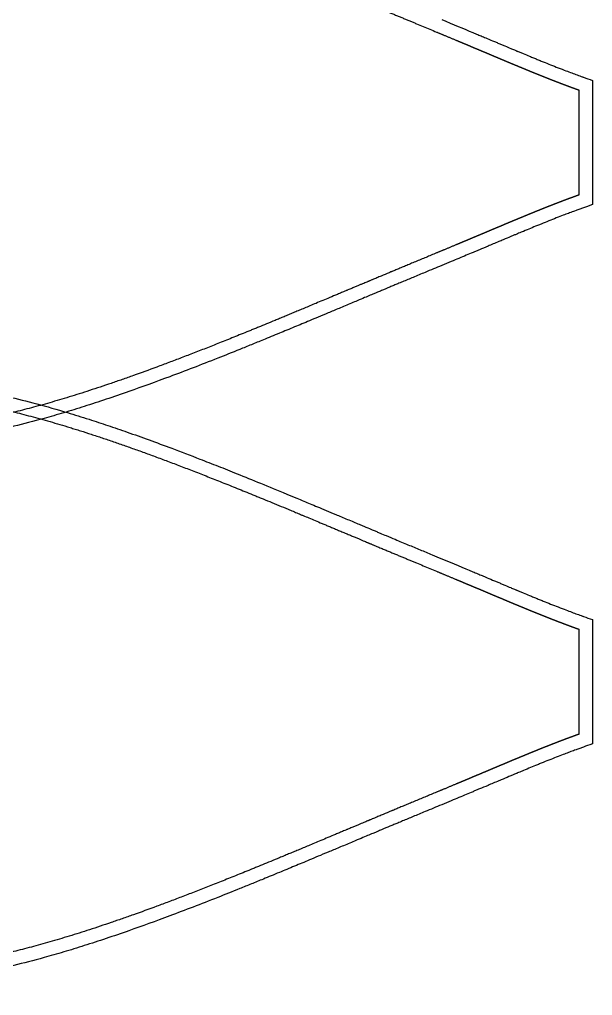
# Model space of a CAD drawing. Header units: inches. Extents: x -1514 to 1282, y -2074 to 286.
# Drawn here: x 366.6 to 430.1, y -515.7 to -407.7 of the extents above; entities that cross this region are included whole.
import ezdxf

# ---------------------------------------------------------------- set-up
doc = ezdxf.new("R2010")
doc.units = ezdxf.units.IN
doc.header["$LTSCALE"] = 0.1
doc.header["$MEASUREMENT"] = 0

msp = doc.modelspace()

# ---------------------------------------------------------------- linework, layer by layer
at = {"color": 2, "linetype": 'Continuous', "lineweight": 25}
for p, q in [((430.05717, -414.39208), (430.05717, -428.15589)), ((428.55717, -415.45876), (428.55717, -427.09191)), ((430.05717, -474.09063), (430.05717, -487.85445)), ((428.55717, -475.15731), (428.55717, -486.79046))]:
    msp.add_line(p, q, dxfattribs=at)
for points, degree, knots in [([(330.11156, -388.05795), (330.14541, -388.05749), (330.2134, -388.05656), (330.34691, -388.0548), (330.51083, -388.05274), (330.7023, -388.05048), (330.95065, -388.04777), (331.24882, -388.04492), (331.69436, -388.04159), (332.25119, -388.03893), (332.91765, -388.03814), (333.58257, -388.03974), (334.24569, -388.04376), (334.90709, -388.05017), (335.78663, -388.06193), (336.88173, -388.08263), (338.18881, -388.11708), (339.48923, -388.16114), (340.78159, -388.21475), (342.07117, -388.27817), (343.79611, -388.37631), (345.95899, -388.52423), (348.13577, -388.70614), (349.89176, -388.87247), (350.99388, -388.98497), (351.8801, -389.0803), (352.75897, -389.17795), (353.62633, -389.27904), (354.48444, -389.3838), (355.32469, -389.48972), (356.34171, -389.62435), (357.50576, -389.78896), (358.64123, -389.96064), (359.74543, -390.13898), (360.81908, -390.32406), (361.86168, -390.51576), (362.87424, -390.71426), (363.70764, -390.8881), (364.36695, -391.03203), (364.85632, -391.14208), (365.34791, -391.25583), (366.01006, -391.41321), (366.8488, -391.62035), (367.87232, -391.88541), (368.92048, -392.16911), (369.99285, -392.47137), (371.08938, -392.79218), (372.02358, -393.07509), (372.78236, -393.31052), (373.55442, -393.55374), (374.34616, -393.80858), (375.15724, -394.07495), (375.98234, -394.34937), (377.0285, -394.70377), (378.30581, -395.1467), (379.60691, -395.60795), (380.94384, -396.09182), (382.08599, -396.51326), (383.01608, -396.86117), (383.96265, -397.21833), (385.17636, -397.68195), (386.43081, -398.1685), (387.45871, -398.57148), (388.503, -398.98367), (389.5876, -399.41597), (390.71055, -399.86758), (391.57198, -400.21597), (392.30671, -400.51472), (392.90251, -400.75789), (393.51343, -401.00788), (394.30749, -401.33397), (395.30828, -401.74675), (396.1825, -402.10875), (396.90558, -402.40899), (397.36823, -402.60142), (397.74271, -402.75736), (398.12719, -402.91761), (398.6522, -403.13672), (399.34548, -403.42646), (399.97764, -403.69097), (400.51571, -403.91628), (400.93548, -404.09214), (401.37146, -404.27487), (401.74828, -404.43286), (402.05782, -404.56268), (402.2941, -404.66179), (402.53415, -404.7625), (402.77998, -404.86566), (403.02182, -404.96715), (403.32674, -405.0951), (403.68062, -405.24359), (404.05989, -405.40273), (404.39425, -405.54302), (404.68355, -405.66439), (404.92798, -405.76692), (405.09379, -405.83646), (405.20452, -405.8829), (405.27512, -405.91249), (405.33991, -405.93965), (405.42774, -405.97647), (405.536, -406.02184), (405.66481, -406.07581), (405.8346, -406.14695), (406.0434, -406.2344), (406.28838, -406.33697), (406.60762, -406.47057), (406.9928, -406.63167), (407.35935, -406.78483), (407.64174, -406.90274), (407.91578, -407.0171), (408.2541, -407.15821), (408.65417, -407.32496), (409.0481, -407.48904), (409.43595, -407.65046), (409.81772, -407.80924), (410.1933, -407.96531), (410.6865, -408.17013), (411.55199, -408.52969), (412.29296, -408.83764), (412.7871, -409.04307)], 3, [0.0000033524, 0.0000033524, 0.0000033524, 0.0000033524, 0.0009799112, 0.0019564701, 0.0039095878, 0.0058627056, 0.0078158233, 0.0117220588, 0.0156282943, 0.0234407652, 0.0312532362, 0.0390657071, 0.0468781781, 0.054690649, 0.06250312, 0.0781280619, 0.0937530038, 0.1093779457, 0.1250028876, 0.1406278295, 0.1562527714, 0.1875026552, 0.218752539, 0.2343774809, 0.2500024228, 0.2578148938, 0.2656273647, 0.2812523066, 0.2890647776, 0.2968772485, 0.3125021904, 0.3281271323, 0.3437520742, 0.3593770162, 0.3750019581, 0.3906269, 0.4062518419, 0.4218767838, 0.4296892547, 0.4375017257, 0.4453141966, 0.4531266676, 0.4687516095, 0.4843765514, 0.5000014933, 0.5156264352, 0.5312513771, 0.546876319, 0.55468879, 0.5625012609, 0.5781262028, 0.5859386738, 0.5937511447, 0.6093760866, 0.6250010285, 0.6406259704, 0.6562509123, 0.6718758542, 0.6796883252, 0.6875007961, 0.703125738, 0.7187506799, 0.7265631509, 0.7343756219, 0.7500005638, 0.7578130347, 0.7656255057, 0.7734379766, 0.7773442121, 0.7812504476, 0.7890629185, 0.7968753895, 0.8046878604, 0.8085940959, 0.8125003314, 0.8144534491, 0.8164065668, 0.8203128023, 0.8242190378, 0.8281252733, 0.830078391, 0.8320315088, 0.8339846265, 0.8359377442, 0.8369143031, 0.837890862, 0.8388674208, 0.8398439797, 0.8408205386, 0.8417970974, 0.8437502152, 0.8457033329, 0.8476564507, 0.8496095684, 0.8515626861, 0.8535158039, 0.8544923627, 0.8554689216, 0.8564454805, 0.8574220393, 0.8593751571, 0.8613282748, 0.8632813926, 0.867187628, 0.8710938635, 0.875000099, 0.8828125699, 0.8906250409, 0.8945312764, 0.8984375118, 0.9062499828, 0.9140624537, 0.9218749247, 0.9296873957, 0.9374998666, 0.9453123376, 0.9531248085, 0.9687497504, 0.9999996342, 0.9999996342, 0.9999996342, 0.9999996342]), ([(412.7871, -409.04307), (413.63309, -409.3948), (414.78182, -409.87355), (415.38659, -410.12594), (415.85258, -410.32061), (416.30074, -410.50804), (416.65033, -410.65442), (416.82069, -410.72581), (416.88553, -410.75299), (416.93787, -410.77493), (416.98541, -410.79487), (417.04698, -410.82069), (417.16002, -410.8681), (417.34402, -410.94533), (417.62213, -411.06212), (417.98339, -411.21394), (418.30736, -411.35019), (418.54483, -411.4501), (418.72017, -411.52389), (418.8456, -411.57669), (418.92748, -411.61115), (418.97343, -411.6305), (419.00989, -411.64585), (419.04981, -411.66265), (419.09858, -411.68319), (419.18574, -411.71987), (419.31847, -411.77573), (419.50285, -411.8533), (419.82053, -411.98689), (420.20625, -412.14892), (420.49618, -412.27055), (420.68445, -412.34944), (420.81107, -412.40246), (420.89604, -412.43801), (420.95477, -412.46257), (421.00071, -412.48177), (421.03998, -412.49818), (421.06481, -412.50855), (421.07708, -412.51368), (421.08394, -412.51654), (421.08909, -412.51869), (421.09817, -412.52248), (421.10867, -412.52687), (421.12781, -412.53486), (421.16589, -412.55075), (421.22493, -412.57538), (421.29199, -412.60335), (421.37535, -412.63809), (421.49103, -412.68627), (421.65436, -412.75422), (421.87899, -412.8475), (422.12955, -412.95129), (422.37396, -413.05228), (422.61221, -413.15047), (422.81532, -413.23393), (422.95751, -413.29223), (423.05571, -413.33243), (423.1182, -413.35798), (423.14925, -413.37067), (423.16654, -413.37774), (423.17994, -413.38321), (423.1969, -413.39014), (423.21733, -413.39848), (423.25429, -413.41356), (423.32792, -413.44358), (423.44188, -413.48999), (423.60356, -413.5557), (423.82753, -413.64644), (424.07988, -413.74827), (424.32863, -413.84821), (424.57377, -413.94626), (424.78511, -414.03041), (424.93439, -414.08963), (425.0529, -414.13654), (425.15584, -414.17718), (425.22157, -414.20308), (425.25814, -414.21748), (425.28659, -414.22867), (425.32049, -414.242), (425.36163, -414.25816), (425.43586, -414.28729), (425.55065, -414.33224), (425.68101, -414.38312), (425.84288, -414.44612), (426.06726, -414.53302), (426.32027, -414.63038), (426.56987, -414.72578), (426.81606, -414.81922), (427.0285, -414.89926), (427.17865, -414.95552), (427.28303, -414.99448), (427.34972, -415.0193), (427.38678, -415.03308), (427.41587, -415.04387), (427.44878, -415.05608), (427.48904, -415.07099), (427.56158, -415.09782), (427.67377, -415.13918), (427.83304, -415.19763), (428.0223, -415.26661), (428.1784, -415.32309), (428.27941, -415.35947), (428.33314, -415.37876), (428.37324, -415.39314), (428.47722, -415.43035), (428.55717, -415.45876)], 2, [0.0000009047, 0.0000009047, 0.0000009047, 0.0882429712, 0.1323640045, 0.1617780267, 0.1911920488, 0.220606071, 0.2389898348, 0.244504964, 0.2481817168, 0.2518584695, 0.2555352223, 0.2610503515, 0.2720806098, 0.2867876209, 0.3088481375, 0.3309086541, 0.3456156652, 0.3566459235, 0.363999429, 0.3695145582, 0.3722721228, 0.3741104992, 0.3759488755, 0.3777872519, 0.3805448165, 0.3860599457, 0.3934134512, 0.4044437095, 0.4265042261, 0.4485647428, 0.4632717538, 0.4743020122, 0.4816555177, 0.4871706468, 0.4908473996, 0.4945241524, 0.497281717, 0.4986604993, 0.4993498904, 0.4998094845, 0.5002690786, 0.5007286727, 0.5014180638, 0.5027968461, 0.5055544107, 0.5092311635, 0.5129079162, 0.5184230454, 0.5257765509, 0.5368068093, 0.5515138203, 0.5662208314, 0.5809278425, 0.5956348536, 0.6066651119, 0.6140186174, 0.6195337466, 0.6222913112, 0.6236700935, 0.6245892817, 0.6255084698, 0.626427658, 0.6278064403, 0.6305640049, 0.6360791341, 0.6434326396, 0.6544628979, 0.669169909, 0.6838769201, 0.6985839312, 0.7132909422, 0.7243212006, 0.7316747061, 0.7390282116, 0.7445433408, 0.7473009054, 0.7491392818, 0.7509776581, 0.7528160345, 0.7555735991, 0.7610887283, 0.7684422338, 0.7757957393, 0.7868259977, 0.8015330087, 0.8162400198, 0.8309470309, 0.845654042, 0.8566843003, 0.8640378058, 0.869552935, 0.8723104996, 0.874148876, 0.8759872523, 0.8778256287, 0.8805831933, 0.8860983225, 0.893451828, 0.9044820863, 0.9155123446, 0.9228658502, 0.9274617911, 0.9293001675, 0.9320577321, 0.941249614, 0.941249614, 0.941249614]), ([(428.55717, -427.09191), (428.50885, -427.10909), (428.41733, -427.14175), (428.27856, -427.19147), (428.06028, -427.27027), (427.83841, -427.35113), (427.67803, -427.40998), (427.5649, -427.45168), (427.49168, -427.47876), (427.45104, -427.49382), (427.41777, -427.50616), (427.38847, -427.51703), (427.35144, -427.53079), (427.28471, -427.55563), (427.18033, -427.59459), (427.03016, -427.65085), (426.81769, -427.73091), (426.57148, -427.82435), (426.32187, -427.91974), (426.06887, -428.0171), (425.8445, -428.10399), (425.68264, -428.16698), (425.5523, -428.21785), (425.43753, -428.26279), (425.36331, -428.29192), (425.32216, -428.30808), (425.28832, -428.32139), (425.25958, -428.33269), (425.22306, -428.34707), (425.1573, -428.37298), (425.05436, -428.41362), (424.93583, -428.46053), (424.78654, -428.51976), (424.57518, -428.60391), (424.33003, -428.70197), (424.08128, -428.8019), (423.82893, -428.90373), (423.60497, -428.99447), (423.44329, -429.06017), (423.32937, -429.10656), (423.25565, -429.13662), (423.21484, -429.15328), (423.18095, -429.16712), (423.154, -429.17812), (423.11935, -429.19228), (423.05691, -429.21781), (422.95868, -429.25802), (422.81648, -429.31633), (422.61336, -429.3998), (422.37509, -429.49798), (422.13069, -429.59897), (421.88014, -429.70276), (421.65553, -429.79604), (421.49221, -429.86397), (421.37654, -429.91215), (421.29319, -429.94688), (421.22613, -429.97485), (421.16711, -429.99947), (421.12903, -430.01537), (421.10991, -430.02335), (421.09936, -430.02776), (421.08828, -430.03238), (421.07933, -430.03612), (421.0655, -430.0419), (421.04068, -430.05226), (421.00129, -430.06872), (420.95527, -430.08796), (420.89643, -430.11256), (420.81134, -430.14817), (420.68457, -430.20124), (420.49617, -430.28019), (420.20618, -430.40184), (419.82063, -430.5638), (419.50328, -430.69725), (419.31913, -430.77472), (419.18659, -430.8305), (419.09956, -430.86713), (419.05086, -430.88764), (419.01101, -430.90441), (418.97456, -430.91976), (418.92874, -430.93905), (418.84704, -430.97344), (418.72189, -431.02612), (418.54686, -431.09978), (418.30972, -431.19955), (417.98597, -431.3357), (417.62455, -431.4876), (417.34594, -431.6046), (417.16142, -431.68203), (417.04797, -431.72963), (416.98616, -431.75555), (416.93837, -431.77559), (416.886, -431.79754), (416.82102, -431.82477), (416.65037, -431.89629), (416.30027, -432.04288), (415.85166, -432.2305), (415.38541, -432.42528), (414.78053, -432.67771), (413.63222, -433.15628), (412.78732, -433.50756)], 2, [0.0586359514, 0.0586359514, 0.0586359514, 0.0641517015, 0.0696674515, 0.0806989516, 0.0954076185, 0.1064391186, 0.113793452, 0.119309202, 0.1220670771, 0.1239056604, 0.1257442438, 0.1275828271, 0.1303407021, 0.1358564522, 0.1432107856, 0.1542422857, 0.1689509526, 0.1836596194, 0.1983682862, 0.213076953, 0.2241084531, 0.2314627865, 0.2388171199, 0.24433287, 0.247090745, 0.2489293284, 0.2507679117, 0.2526064951, 0.2553643701, 0.2608801202, 0.2682344536, 0.275588787, 0.2866202871, 0.3013289539, 0.3160376208, 0.3307462876, 0.3454549544, 0.3564864545, 0.3638407879, 0.369356538, 0.372114413, 0.3739529964, 0.3757915797, 0.3776301631, 0.3803880381, 0.3859037881, 0.3932581216, 0.4042896217, 0.4189982885, 0.4337069553, 0.4484156221, 0.463124289, 0.4741557891, 0.4815101225, 0.4870258725, 0.4907030392, 0.4943802059, 0.497138081, 0.4985170185, 0.4992064872, 0.4996661331, 0.5003556018, 0.5012748935, 0.502653831, 0.5054117061, 0.5090888728, 0.5127660395, 0.5182817895, 0.5256361229, 0.5366676231, 0.5513762899, 0.5734392901, 0.5955022903, 0.6065337905, 0.6138881239, 0.6194038739, 0.6221617489, 0.6240003323, 0.6258389157, 0.627677499, 0.630435374, 0.6359511241, 0.6433054575, 0.6543369576, 0.6690456244, 0.6911086247, 0.7131716249, 0.7278802917, 0.7389117918, 0.7444275419, 0.7481047086, 0.7517818753, 0.755459042, 0.7609747921, 0.7793606256, 0.8087779592, 0.8381952929, 0.8676126265, 0.911738627, 0.9999906279, 0.9999906279, 0.9999906279]), ([(412.78732, -433.50756), (412.40074, -433.66816), (411.82099, -433.90905), (411.0476, -434.23044), (410.56506, -434.43099), (410.17718, -434.59221), (409.80024, -434.74892), (409.35067, -434.93591), (408.84542, -435.1462), (408.3744, -435.34239), (408.04702, -435.47888), (407.83918, -435.56557), (407.70414, -435.62192), (407.32514, -435.78013), (406.88408, -435.96448), (406.41537, -436.16059), (406.17549, -436.261), (405.93008, -436.36377), (405.72097, -436.45137), (405.55089, -436.52263), (405.44349, -436.56764), (405.35678, -436.60399), (405.29167, -436.63128), (405.22516, -436.65916), (405.12052, -436.70304), (404.96486, -436.76832), (404.73666, -436.86404), (404.46747, -436.97697), (404.15717, -437.10716), (403.80577, -437.2546), (403.41335, -437.41927), (403.08798, -437.5558), (402.85858, -437.65207), (402.70138, -437.71804), (402.42864, -437.83248), (402.04875, -437.99184), (401.46046, -438.23855), (400.76231, -438.53116), (399.98392, -438.85713), (399.26485, -439.15796), (398.60563, -439.43343), (398.10456, -439.64253), (397.73634, -439.796), (397.37664, -439.94579), (396.93227, -440.13062), (396.41079, -440.34717), (395.90019, -440.55885), (395.4007, -440.76554), (394.74942, -441.03454), (393.96319, -441.35831), (393.21317, -441.66583), (392.63685, -441.90129), (392.0672, -442.13346), (391.36601, -442.41818), (390.26794, -442.86174), (389.20556, -443.28736), (388.17852, -443.69516), (387.17633, -444.09058), (385.95102, -444.56926), (384.52558, -445.11833), (383.14508, -445.64206), (381.3632, -446.307), (379.63806, -446.93348), (377.97763, -447.51866), (376.75272, -447.94112), (375.54514, -448.34821), (374.36355, -448.73709), (373.22091, -449.10351), (372.11653, -449.44779), (371.03495, -449.77462), (369.97586, -450.08411), (368.93944, -450.37624), (367.92554, -450.65107), (366.93491, -450.90841), (365.96066, -451.15022), (365.16268, -451.33873), (364.53336, -451.48159), (363.89857, -451.62164), (363.09655, -451.79105), (362.12318, -451.98476), (361.12685, -452.17121), (360.10043, -452.35174), (359.04593, -452.52594), (358.14326, -452.66592), (357.40717, -452.77471), (356.84832, -452.85469), (356.2786, -452.93362), (355.50107, -453.03797), (354.698, -453.14079), (353.86913, -453.2421), (353.03291, -453.34127), (352.184, -453.43742), (351.32108, -453.53071), (350.46055, -453.62068), (349.38844, -453.72703), (347.68077, -453.88411), (345.56238, -454.05585), (343.45605, -454.1954), (341.77662, -454.28785), (340.52192, -454.34746), (339.26192, -454.39792), (337.99551, -454.4393), (336.72295, -454.47157), (335.65736, -454.49087), (334.80168, -454.50176), (334.15817, -454.50766), (333.51299, -454.51128), (332.97383, -454.5124), (332.54183, -454.51216), (332.21779, -454.51141), (331.89364, -454.5101), (331.62352, -454.50854), (331.40733, -454.507), (331.24598, -454.50572), (331.08602, -454.50432), (330.95401, -454.50305), (330.84838, -454.50197), (330.77129, -454.50115), (330.68708, -454.50019), (330.59206, -454.49906), (330.48727, -454.49776), (330.37255, -454.49628), (330.26851, -454.49491), (330.18075, -454.49373), (330.13447, -454.4931), (330.11163, -454.49279)], 3, [0.0000024189, 0.0000024189, 0.0000024189, 0.0000024189, 0.0156273187, 0.0234397686, 0.0312522185, 0.0351584434, 0.0390646684, 0.0468771183, 0.0546895682, 0.0625020181, 0.070314468, 0.0722675804, 0.0742206929, 0.0781269179, 0.0937518177, 0.0976580426, 0.1015642676, 0.1054704925, 0.1093767175, 0.1113298299, 0.1132829424, 0.1142594986, 0.1152360549, 0.1162126111, 0.1171891673, 0.1191422798, 0.1210953923, 0.1230485048, 0.1250016172, 0.1269547297, 0.1289078422, 0.1308609547, 0.1313492328, 0.1318375109, 0.1328140671, 0.1347671796, 0.1367202921, 0.140626517, 0.144532742, 0.1484389669, 0.1523451919, 0.1562514168, 0.1582045293, 0.1601576418, 0.1640638667, 0.1679700917, 0.1718763166, 0.1757825416, 0.1796887665, 0.1875012164, 0.1953136663, 0.1992198913, 0.2031261162, 0.2109385661, 0.218751016, 0.2343759158, 0.2421883657, 0.2500008156, 0.2656257154, 0.2812506152, 0.296875515, 0.3125004148, 0.3437502144, 0.3593751142, 0.375000014, 0.3906249138, 0.4062498136, 0.4218747134, 0.4374996132, 0.4531245129, 0.4687494127, 0.4843743125, 0.4999992123, 0.5156241121, 0.5312490119, 0.5468739117, 0.5546863616, 0.5624988115, 0.5781237113, 0.5937486111, 0.6093735109, 0.6249984107, 0.6406233105, 0.6562482103, 0.6640606602, 0.6718731101, 0.67968556, 0.6874980099, 0.7031229097, 0.7109353596, 0.7187478095, 0.7343727093, 0.7421851592, 0.7499976091, 0.7656225089, 0.7812474086, 0.8124972082, 0.8437470078, 0.8593719076, 0.8749968074, 0.8906217072, 0.906246607, 0.9218715068, 0.9374964066, 0.9453088565, 0.9531213064, 0.9609337563, 0.9687462062, 0.9726524311, 0.9765586561, 0.980464881, 0.984371106, 0.9863242185, 0.9882773309, 0.9902304434, 0.9921835559, 0.9931601121, 0.9941366684, 0.9951132246, 0.9960897808, 0.9970663371, 0.9980428933, 0.9990194495, 0.9995077277, 0.9999960058, 0.9999960058, 0.9999960058, 0.9999960058]), ([(330.11156, -447.7565), (330.14541, -447.75604), (330.2134, -447.75512), (330.34691, -447.75336), (330.51083, -447.75129), (330.7023, -447.74904), (330.95065, -447.74632), (331.24882, -447.74347), (331.69436, -447.74015), (332.25119, -447.73748), (332.91765, -447.73669), (333.58257, -447.7383), (334.24569, -447.74231), (334.90709, -447.74873), (335.78663, -447.76048), (336.88173, -447.78119), (338.18881, -447.81563), (339.48923, -447.8597), (340.78159, -447.9133), (342.07117, -447.97673), (343.79611, -448.07486), (345.95899, -448.22279), (348.13577, -448.40469), (349.89176, -448.57102), (350.99388, -448.68352), (351.8801, -448.77885), (352.75897, -448.8765), (353.62633, -448.97759), (354.48444, -449.08235), (355.32469, -449.18828), (356.34171, -449.3229), (357.50576, -449.48751), (358.64123, -449.65919), (359.74543, -449.83753), (360.81908, -450.02261), (361.86168, -450.21432), (362.87424, -450.41281), (363.70764, -450.58666), (364.36695, -450.73058), (364.85632, -450.84064), (365.34791, -450.95438), (366.01006, -451.11176), (366.8488, -451.3189), (367.87232, -451.58396), (368.92048, -451.86767), (369.99285, -452.16992), (371.08938, -452.49073), (372.02358, -452.77364), (372.78236, -453.00907), (373.55442, -453.25229), (374.34616, -453.50714), (375.15724, -453.7735), (375.98234, -454.04792), (377.0285, -454.40232), (378.30581, -454.84526), (379.60691, -455.3065), (380.94384, -455.79037), (382.08599, -456.21181), (383.01608, -456.55973), (383.96265, -456.91688), (385.17636, -457.3805), (386.43081, -457.86706), (387.45871, -458.27003), (388.503, -458.68223), (389.5876, -459.11452), (390.71055, -459.56614), (391.57198, -459.91452), (392.30671, -460.21327), (392.90251, -460.45644), (393.51343, -460.70643), (394.30749, -461.03252), (395.30828, -461.4453), (396.1825, -461.80731), (396.90558, -462.10754), (397.36823, -462.29997), (397.74271, -462.45591), (398.12719, -462.61617), (398.6522, -462.83527), (399.34548, -463.12501), (399.97764, -463.38952), (400.51571, -463.61484), (400.93548, -463.79069), (401.37146, -463.97342), (401.74828, -464.13141), (402.05782, -464.26123), (402.2941, -464.36034), (402.53415, -464.46106), (402.77998, -464.56421), (403.02182, -464.6657), (403.32674, -464.79365), (403.68062, -464.94214), (404.05989, -465.10128), (404.39425, -465.24157), (404.68355, -465.36294), (404.92798, -465.46547), (405.09379, -465.53501), (405.20452, -465.58145), (405.27512, -465.61105), (405.33991, -465.6382), (405.42774, -465.67502), (405.536, -465.72039), (405.66481, -465.77436), (405.8346, -465.8455), (406.0434, -465.93295), (406.28838, -466.03552), (406.60762, -466.16912), (406.9928, -466.33022), (407.35935, -466.48339), (407.64174, -466.6013), (407.91578, -466.71566), (408.2541, -466.85676), (408.65417, -467.02352), (409.0481, -467.18759), (409.43595, -467.34901), (409.81772, -467.50779), (410.1933, -467.66387), (410.6865, -467.86868), (411.55199, -468.22824), (412.29296, -468.53619), (412.7871, -468.74162)], 3, [0.0000033524, 0.0000033524, 0.0000033524, 0.0000033524, 0.0009799112, 0.0019564701, 0.0039095878, 0.0058627056, 0.0078158233, 0.0117220588, 0.0156282943, 0.0234407652, 0.0312532362, 0.0390657071, 0.0468781781, 0.054690649, 0.06250312, 0.0781280619, 0.0937530038, 0.1093779457, 0.1250028876, 0.1406278295, 0.1562527714, 0.1875026552, 0.218752539, 0.2343774809, 0.2500024228, 0.2578148938, 0.2656273647, 0.2812523066, 0.2890647776, 0.2968772485, 0.3125021904, 0.3281271323, 0.3437520742, 0.3593770162, 0.3750019581, 0.3906269, 0.4062518419, 0.4218767838, 0.4296892547, 0.4375017257, 0.4453141966, 0.4531266676, 0.4687516095, 0.4843765514, 0.5000014933, 0.5156264352, 0.5312513771, 0.546876319, 0.55468879, 0.5625012609, 0.5781262028, 0.5859386738, 0.5937511447, 0.6093760866, 0.6250010285, 0.6406259704, 0.6562509123, 0.6718758542, 0.6796883252, 0.6875007961, 0.703125738, 0.7187506799, 0.7265631509, 0.7343756219, 0.7500005638, 0.7578130347, 0.7656255057, 0.7734379766, 0.7773442121, 0.7812504476, 0.7890629185, 0.7968753895, 0.8046878604, 0.8085940959, 0.8125003314, 0.8144534491, 0.8164065668, 0.8203128023, 0.8242190378, 0.8281252733, 0.830078391, 0.8320315088, 0.8339846265, 0.8359377442, 0.8369143031, 0.837890862, 0.8388674208, 0.8398439797, 0.8408205386, 0.8417970974, 0.8437502152, 0.8457033329, 0.8476564507, 0.8496095684, 0.8515626861, 0.8535158039, 0.8544923627, 0.8554689216, 0.8564454805, 0.8574220393, 0.8593751571, 0.8613282748, 0.8632813926, 0.867187628, 0.8710938635, 0.875000099, 0.8828125699, 0.8906250409, 0.8945312764, 0.8984375118, 0.9062499828, 0.9140624537, 0.9218749247, 0.9296873957, 0.9374998666, 0.9453123376, 0.9531248085, 0.9687497504, 0.9999996342, 0.9999996342, 0.9999996342, 0.9999996342]), ([(412.7871, -468.74162), (413.63309, -469.09335), (414.78182, -469.5721), (415.38659, -469.82449), (415.85258, -470.01916), (416.30074, -470.2066), (416.65033, -470.35298), (416.82069, -470.42437), (416.88553, -470.45154), (416.93787, -470.47348), (416.98541, -470.49342), (417.04698, -470.51924), (417.16002, -470.56666), (417.34402, -470.64388), (417.62213, -470.76067), (417.98339, -470.9125), (418.30736, -471.04874), (418.54483, -471.14865), (418.72017, -471.22244), (418.8456, -471.27524), (418.92748, -471.30971), (418.97343, -471.32905), (419.00989, -471.3444), (419.04981, -471.3612), (419.09858, -471.38174), (419.18574, -471.41843), (419.31847, -471.47428), (419.50285, -471.55186), (419.82053, -471.68544), (420.20625, -471.84747), (420.49618, -471.9691), (420.68445, -472.048), (420.81107, -472.10101), (420.89604, -472.13656), (420.95477, -472.16112), (421.00071, -472.18032), (421.03998, -472.19673), (421.06481, -472.2071), (421.07708, -472.21223), (421.08394, -472.21509), (421.08909, -472.21724), (421.09817, -472.22103), (421.10867, -472.22542), (421.12781, -472.23341), (421.16589, -472.24931), (421.22493, -472.27394), (421.29199, -472.3019), (421.37535, -472.33665), (421.49103, -472.38482), (421.65436, -472.45277), (421.87899, -472.54605), (422.12955, -472.64985), (422.37396, -472.75084), (422.61221, -472.84902), (422.81532, -472.93248), (422.95751, -472.99079), (423.05571, -473.03098), (423.1182, -473.05654), (423.14925, -473.06922), (423.16654, -473.07629), (423.17994, -473.08176), (423.1969, -473.08869), (423.21733, -473.09703), (423.25429, -473.11211), (423.32792, -473.14214), (423.44188, -473.18854), (423.60356, -473.25425), (423.82753, -473.345), (424.07988, -473.44682), (424.32863, -473.54676), (424.57377, -473.64481), (424.78511, -473.72896), (424.93439, -473.78818), (425.0529, -473.83509), (425.15584, -473.87573), (425.22157, -473.90163), (425.25814, -473.91603), (425.28659, -473.92722), (425.32049, -473.94055), (425.36163, -473.95671), (425.43586, -473.98585), (425.55065, -474.03079), (425.68101, -474.08168), (425.84288, -474.14467), (426.06726, -474.23157), (426.32027, -474.32893), (426.56987, -474.42433), (426.81606, -474.51777), (427.0285, -474.59782), (427.17865, -474.65407), (427.28303, -474.69303), (427.34972, -474.71786), (427.38678, -474.73163), (427.41587, -474.74243), (427.44878, -474.75463), (427.48904, -474.76955), (427.56158, -474.79638), (427.67377, -474.83773), (427.83304, -474.89618), (428.0223, -474.96516), (428.1784, -475.02165), (428.27941, -475.05802), (428.33314, -475.07731), (428.37324, -475.09169), (428.47722, -475.1289), (428.55717, -475.15731)], 2, [0.0000009047, 0.0000009047, 0.0000009047, 0.0882429712, 0.1323640045, 0.1617780267, 0.1911920488, 0.220606071, 0.2389898348, 0.244504964, 0.2481817168, 0.2518584695, 0.2555352223, 0.2610503515, 0.2720806098, 0.2867876209, 0.3088481375, 0.3309086541, 0.3456156652, 0.3566459235, 0.363999429, 0.3695145582, 0.3722721228, 0.3741104992, 0.3759488755, 0.3777872519, 0.3805448165, 0.3860599457, 0.3934134512, 0.4044437095, 0.4265042261, 0.4485647428, 0.4632717538, 0.4743020122, 0.4816555177, 0.4871706468, 0.4908473996, 0.4945241524, 0.497281717, 0.4986604993, 0.4993498904, 0.4998094845, 0.5002690786, 0.5007286727, 0.5014180638, 0.5027968461, 0.5055544107, 0.5092311635, 0.5129079162, 0.5184230454, 0.5257765509, 0.5368068093, 0.5515138203, 0.5662208314, 0.5809278425, 0.5956348536, 0.6066651119, 0.6140186174, 0.6195337466, 0.6222913112, 0.6236700935, 0.6245892817, 0.6255084698, 0.626427658, 0.6278064403, 0.6305640049, 0.6360791341, 0.6434326396, 0.6544628979, 0.669169909, 0.6838769201, 0.6985839312, 0.7132909422, 0.7243212006, 0.7316747061, 0.7390282116, 0.7445433408, 0.7473009054, 0.7491392818, 0.7509776581, 0.7528160345, 0.7555735991, 0.7610887283, 0.7684422338, 0.7757957393, 0.7868259977, 0.8015330087, 0.8162400198, 0.8309470309, 0.845654042, 0.8566843003, 0.8640378058, 0.869552935, 0.8723104996, 0.874148876, 0.8759872523, 0.8778256287, 0.8805831933, 0.8860983225, 0.893451828, 0.9044820863, 0.9155123446, 0.9228658502, 0.9274617911, 0.9293001675, 0.9320577321, 0.941249614, 0.941249614, 0.941249614]), ([(428.55717, -486.79046), (428.50885, -486.80764), (428.41733, -486.84031), (428.27856, -486.89003), (428.06028, -486.96882), (427.83841, -487.04968), (427.67803, -487.10853), (427.5649, -487.15024), (427.49168, -487.17731), (427.45104, -487.19237), (427.41777, -487.20471), (427.38847, -487.21559), (427.35144, -487.22935), (427.28471, -487.25418), (427.18033, -487.29314), (427.03016, -487.3494), (426.81769, -487.42946), (426.57148, -487.5229), (426.32187, -487.6183), (426.06887, -487.71565), (425.8445, -487.80254), (425.68264, -487.86553), (425.5523, -487.91641), (425.43753, -487.96134), (425.36331, -487.99047), (425.32216, -488.00663), (425.28832, -488.01994), (425.25958, -488.03125), (425.22306, -488.04562), (425.1573, -488.07154), (425.05436, -488.11218), (424.93583, -488.15909), (424.78654, -488.21831), (424.57518, -488.30246), (424.33003, -488.40052), (424.08128, -488.50046), (423.82893, -488.60228), (423.60497, -488.69302), (423.44329, -488.75872), (423.32937, -488.80511), (423.25565, -488.83518), (423.21484, -488.85183), (423.18095, -488.86567), (423.154, -488.87667), (423.11935, -488.89084), (423.05691, -488.91637), (422.95868, -488.95658), (422.81648, -489.01488), (422.61336, -489.09835), (422.37509, -489.19654), (422.13069, -489.29752), (421.88014, -489.40132), (421.65553, -489.49459), (421.49221, -489.56253), (421.37654, -489.6107), (421.29319, -489.64544), (421.22613, -489.6734), (421.16711, -489.69803), (421.12903, -489.71392), (421.10991, -489.72191), (421.09936, -489.72631), (421.08828, -489.73094), (421.07933, -489.73467), (421.0655, -489.74045), (421.04068, -489.75082), (421.00129, -489.76727), (420.95527, -489.78651), (420.89643, -489.81112), (420.81134, -489.84672), (420.68457, -489.89979), (420.49617, -489.97874), (420.20618, -490.1004), (419.82063, -490.26235), (419.50328, -490.3958), (419.31913, -490.47328), (419.18659, -490.52906), (419.09956, -490.56569), (419.05086, -490.58619), (419.01101, -490.60297), (418.97456, -490.61831), (418.92874, -490.6376), (418.84704, -490.67199), (418.72189, -490.72467), (418.54686, -490.79833), (418.30972, -490.8981), (417.98597, -491.03425), (417.62455, -491.18615), (417.34594, -491.30315), (417.16142, -491.38059), (417.04797, -491.42818), (416.98616, -491.4541), (416.93837, -491.47414), (416.886, -491.49609), (416.82102, -491.52333), (416.65037, -491.59484), (416.30027, -491.74143), (415.85166, -491.92905), (415.38541, -492.12383), (414.78053, -492.37627), (413.63222, -492.85483), (412.78732, -493.20611)], 2, [0.0586359514, 0.0586359514, 0.0586359514, 0.0641517015, 0.0696674515, 0.0806989516, 0.0954076185, 0.1064391186, 0.113793452, 0.119309202, 0.1220670771, 0.1239056604, 0.1257442438, 0.1275828271, 0.1303407021, 0.1358564522, 0.1432107856, 0.1542422857, 0.1689509526, 0.1836596194, 0.1983682862, 0.213076953, 0.2241084531, 0.2314627865, 0.2388171199, 0.24433287, 0.247090745, 0.2489293284, 0.2507679117, 0.2526064951, 0.2553643701, 0.2608801202, 0.2682344536, 0.275588787, 0.2866202871, 0.3013289539, 0.3160376208, 0.3307462876, 0.3454549544, 0.3564864545, 0.3638407879, 0.369356538, 0.372114413, 0.3739529964, 0.3757915797, 0.3776301631, 0.3803880381, 0.3859037881, 0.3932581216, 0.4042896217, 0.4189982885, 0.4337069553, 0.4484156221, 0.463124289, 0.4741557891, 0.4815101225, 0.4870258725, 0.4907030392, 0.4943802059, 0.497138081, 0.4985170185, 0.4992064872, 0.4996661331, 0.5003556018, 0.5012748935, 0.502653831, 0.5054117061, 0.5090888728, 0.5127660395, 0.5182817895, 0.5256361229, 0.5366676231, 0.5513762899, 0.5734392901, 0.5955022903, 0.6065337905, 0.6138881239, 0.6194038739, 0.6221617489, 0.6240003323, 0.6258389157, 0.627677499, 0.630435374, 0.6359511241, 0.6433054575, 0.6543369576, 0.6690456244, 0.6911086247, 0.7131716249, 0.7278802917, 0.7389117918, 0.7444275419, 0.7481047086, 0.7517818753, 0.755459042, 0.7609747921, 0.7793606256, 0.8087779592, 0.8381952929, 0.8676126265, 0.911738627, 0.9999906279, 0.9999906279, 0.9999906279]), ([(412.78732, -493.20611), (412.40074, -493.36671), (411.82099, -493.6076), (411.0476, -493.92899), (410.56506, -494.12954), (410.17718, -494.29076), (409.80024, -494.44747), (409.35067, -494.63446), (408.84542, -494.84475), (408.3744, -495.04094), (408.04702, -495.17743), (407.83918, -495.26413), (407.70414, -495.32047), (407.32514, -495.47869), (406.88408, -495.66303), (406.41537, -495.85915), (406.17549, -495.95956), (405.93008, -496.06232), (405.72097, -496.14992), (405.55089, -496.22119), (405.44349, -496.2662), (405.35678, -496.30254), (405.29167, -496.32983), (405.22516, -496.35771), (405.12052, -496.40159), (404.96486, -496.46687), (404.73666, -496.56259), (404.46747, -496.67552), (404.15717, -496.80571), (403.80577, -496.95316), (403.41335, -497.11782), (403.08798, -497.25435), (402.85858, -497.35062), (402.70138, -497.41659), (402.42864, -497.53103), (402.04875, -497.6904), (401.46046, -497.9371), (400.76231, -498.22971), (399.98392, -498.55568), (399.26485, -498.85651), (398.60563, -499.13199), (398.10456, -499.34108), (397.73634, -499.49455), (397.37664, -499.64434), (396.93227, -499.82918), (396.41079, -500.04573), (395.90019, -500.2574), (395.4007, -500.46409), (394.74942, -500.73309), (393.96319, -501.05686), (393.21317, -501.36439), (392.63685, -501.59985), (392.0672, -501.83202), (391.36601, -502.11674), (390.26794, -502.5603), (389.20556, -502.98591), (388.17852, -503.39371), (387.17633, -503.78913), (385.95102, -504.26781), (384.52558, -504.81688), (383.14508, -505.34061), (381.3632, -506.00555), (379.63806, -506.63203), (377.97763, -507.21721), (376.75272, -507.63967), (375.54514, -508.04676), (374.36355, -508.43564), (373.22091, -508.80206), (372.11653, -509.14634), (371.03495, -509.47317), (369.97586, -509.78267), (368.93944, -510.07479), (367.92554, -510.34962), (366.93491, -510.60696), (365.96066, -510.84877), (365.16268, -511.03728), (364.53336, -511.18014), (363.89857, -511.32019), (363.09655, -511.4896), (362.12318, -511.68331), (361.12685, -511.86976), (360.10043, -512.05029), (359.04593, -512.2245), (358.14326, -512.36447), (357.40717, -512.47327), (356.84832, -512.55324), (356.2786, -512.63217), (355.50107, -512.73653), (354.698, -512.83934), (353.86913, -512.94065), (353.03291, -513.03982), (352.184, -513.13597), (351.32108, -513.22926), (350.46055, -513.31924), (349.38844, -513.42558), (347.68077, -513.58267), (345.56238, -513.7544), (343.45605, -513.89396), (341.77662, -513.9864), (340.52192, -514.04601), (339.26192, -514.09648), (337.99551, -514.13785), (336.72295, -514.17012), (335.65736, -514.18942), (334.80168, -514.20031), (334.15817, -514.20621), (333.51299, -514.20983), (332.97383, -514.21095), (332.54183, -514.21071), (332.21779, -514.20997), (331.89364, -514.20865), (331.62352, -514.20709), (331.40733, -514.20555), (331.24598, -514.20427), (331.08602, -514.20287), (330.95401, -514.2016), (330.84838, -514.20052), (330.77129, -514.1997), (330.68708, -514.19875), (330.59206, -514.19761), (330.48727, -514.19631), (330.37255, -514.19483), (330.26851, -514.19346), (330.18075, -514.19228), (330.13447, -514.19165), (330.11163, -514.19134)], 3, [0.0000024189, 0.0000024189, 0.0000024189, 0.0000024189, 0.0156273187, 0.0234397686, 0.0312522185, 0.0351584434, 0.0390646684, 0.0468771183, 0.0546895682, 0.0625020181, 0.070314468, 0.0722675804, 0.0742206929, 0.0781269179, 0.0937518177, 0.0976580426, 0.1015642676, 0.1054704925, 0.1093767175, 0.1113298299, 0.1132829424, 0.1142594986, 0.1152360549, 0.1162126111, 0.1171891673, 0.1191422798, 0.1210953923, 0.1230485048, 0.1250016172, 0.1269547297, 0.1289078422, 0.1308609547, 0.1313492328, 0.1318375109, 0.1328140671, 0.1347671796, 0.1367202921, 0.140626517, 0.144532742, 0.1484389669, 0.1523451919, 0.1562514168, 0.1582045293, 0.1601576418, 0.1640638667, 0.1679700917, 0.1718763166, 0.1757825416, 0.1796887665, 0.1875012164, 0.1953136663, 0.1992198913, 0.2031261162, 0.2109385661, 0.218751016, 0.2343759158, 0.2421883657, 0.2500008156, 0.2656257154, 0.2812506152, 0.296875515, 0.3125004148, 0.3437502144, 0.3593751142, 0.375000014, 0.3906249138, 0.4062498136, 0.4218747134, 0.4374996132, 0.4531245129, 0.4687494127, 0.4843743125, 0.4999992123, 0.5156241121, 0.5312490119, 0.5468739117, 0.5546863616, 0.5624988115, 0.5781237113, 0.5937486111, 0.6093735109, 0.6249984107, 0.6406233105, 0.6562482103, 0.6640606602, 0.6718731101, 0.67968556, 0.6874980099, 0.7031229097, 0.7109353596, 0.7187478095, 0.7343727093, 0.7421851592, 0.7499976091, 0.7656225089, 0.7812474086, 0.8124972082, 0.8437470078, 0.8593719076, 0.8749968074, 0.8906217072, 0.906246607, 0.9218715068, 0.9374964066, 0.9453088565, 0.9531213064, 0.9609337563, 0.9687462062, 0.9726524311, 0.9765586561, 0.980464881, 0.984371106, 0.9863242185, 0.9882773309, 0.9902304434, 0.9921835559, 0.9931601121, 0.9941366684, 0.9951132246, 0.9960897808, 0.9970663371, 0.9980428933, 0.9990194495, 0.9995077277, 0.9999960058, 0.9999960058, 0.9999960058, 0.9999960058])]:
    msp.add_open_spline(points, degree=degree, knots=knots, dxfattribs=at)
at = {"color": 2, "linetype": 'Continuous'}
for points, knots in [([(413.36296, -407.65801), (414.64741, -408.19204), (415.79365, -408.66992), (416.9916, -409.17112), (417.17663, -409.24859), (417.52583, -409.39492), (417.67875, -409.45905), (418.02029, -409.60241), (418.20286, -409.67909), (418.64907, -409.86663), (418.9207, -409.98087), (419.33243, -410.15413), (419.45467, -410.20559), (419.64769, -410.28685), (419.71855, -410.31668), (419.85104, -410.37244), (419.91607, -410.39981), (420.10764, -410.4804), (420.23059, -410.53211), (420.58516, -410.68115), (420.8025, -410.77242), (421.14674, -410.9168), (421.28237, -410.97364), (421.46465, -411.04992), (421.51949, -411.07285), (421.59978, -411.10641), (421.62676, -411.11768), (421.67359, -411.13724), (421.70903, -411.15204), (421.77217, -411.17839), (421.80363, -411.19151), (421.8976, -411.2307), (421.95974, -411.25659), (422.1446, -411.33357), (422.26579, -411.38395), (422.62323, -411.5323), (422.85331, -411.62746), (423.23567, -411.78501), (423.39185, -411.84918), (423.60689, -411.93726), (423.6696, -411.96291), (423.8547, -412.03852), (424.02334, -412.10722), (424.31344, -412.22494), (424.45672, -412.28287), (424.88121, -412.45391), (425.15709, -412.56424), (425.96341, -412.88415), (426.56219, -413.11773), (427.343, -413.41501), (427.56394, -413.49829), (427.96546, -413.64808), (428.16778, -413.72287), (428.56072, -413.86648), (428.74998, -413.93494), (428.98507, -414.01889), (429.02226, -414.03214), (429.05944, -414.04535), (429.39263, -414.16375), (429.7252, -414.27932), (430.05717, -414.39208)], [0.0000009047, 0.0000009047, 0.0000009047, 0.0000009047, 0.2008387429, 0.2008387429, 0.238693396, 0.238693396, 0.2741779091, 0.2741779091, 0.3096624221, 0.3096624221, 0.3556123571, 0.3556123571, 0.3745711462, 0.3745711462, 0.3841424884, 0.3841424884, 0.3937138306, 0.3937138306, 0.4128565151, 0.4128565151, 0.4511418841, 0.4511418841, 0.4793235777, 0.4793235777, 0.4921340206, 0.4921340206, 0.4988417606, 0.4988417606, 0.504013264, 0.504013264, 0.5091847675, 0.5091847675, 0.5195277743, 0.5195277743, 0.5402137881, 0.5402137881, 0.5815858156, 0.5815858156, 0.6115059329, 0.6115059329, 0.6239464351, 0.6239464351, 0.6490093728, 0.6490093728, 0.6740723105, 0.6740723105, 0.724198186, 0.724198186, 0.8244499368, 0.8244499368, 0.8651376966, 0.8651376966, 0.8999245922, 0.8999245922, 0.9347114879, 0.9347114879, 0.941249614, 0.941249614, 0.941249614, 0.9998428857, 0.9998428857, 0.9998428857, 0.9998428857]), ([(430.05717, -428.15589), (429.6774, -428.2874), (429.34486, -428.40386), (429.05959, -428.50527), (428.91809, -428.55557), (428.78822, -428.60216), (428.51334, -428.70156), (428.37389, -428.75239), (428.13501, -428.84013), (428.03125, -428.87845), (427.84348, -428.94813), (427.75726, -428.98028), (427.57497, -429.04853), (427.48304, -429.08311), (427.20492, -429.18814), (427.01639, -429.25994), (426.5732, -429.43006), (426.31625, -429.52967), (425.75781, -429.74821), (425.50088, -429.84982), (424.95312, -430.06801), (424.67205, -430.18084), (424.24624, -430.35303), (424.107, -430.40952), (423.68457, -430.58148), (423.45299, -430.67637), (422.94379, -430.88588), (422.67812, -430.99567), (422.23274, -431.1805), (422.06, -431.25235), (421.81018, -431.35648), (421.71285, -431.3971), (421.61438, -431.43822), (421.56694, -431.45804), (421.46436, -431.50094), (421.41118, -431.52319), (421.24597, -431.59235), (421.12828, -431.64167), (420.75252, -431.79927), (420.47179, -431.91719), (420.01201, -432.11055), (419.8562, -432.17611), (419.4684, -432.33935), (419.26332, -432.42569), (418.86664, -432.59259), (418.67782, -432.672), (418.1399, -432.89812), (417.81843, -433.0331), (417.48366, -433.17347), (417.42342, -433.19872), (417.30704, -433.24749), (417.24834, -433.27208), (417.07078, -433.34644), (416.95042, -433.39683), (416.58319, -433.55048), (416.33026, -433.65621), (415.54722, -433.98324), (414.99282, -434.21441), (414.0691, -434.59902), (413.72147, -434.74365), (413.36317, -434.89262)], [0.0088952553, 0.0088952553, 0.0088952553, 0.0088952553, 0.0586359514, 0.0586359514, 0.0586359514, 0.083307565, 0.083307565, 0.1079791786, 0.1079791786, 0.1249864935, 0.1249864935, 0.1419938083, 0.1419938083, 0.1590011232, 0.1590011232, 0.1930157529, 0.1930157529, 0.2376596677, 0.2376596677, 0.2880828139, 0.2880828139, 0.3385059601, 0.3385059601, 0.3625711456, 0.3625711456, 0.4107015166, 0.4107015166, 0.4588318875, 0.4588318875, 0.4881574838, 0.4881574838, 0.5002563731, 0.5002563731, 0.5123552625, 0.5123552625, 0.5244541518, 0.5244541518, 0.5486519305, 0.5486519305, 0.597047488, 0.597047488, 0.6202085395, 0.6202085395, 0.6522795095, 0.6522795095, 0.6843504796, 0.6843504796, 0.7484924197, 0.7484924197, 0.7607046238, 0.7607046238, 0.7729168278, 0.7729168278, 0.7973412358, 0.7973412358, 0.8461900519, 0.8461900519, 0.943887684, 0.943887684, 0.9999906279, 0.9999906279, 0.9999906279, 0.9999906279]), ([(413.36281, -434.89277), (412.75318, -435.14604), (412.14322, -435.39949), (411.08335, -435.83997), (410.62422, -436.03078), (409.78469, -436.37997), (409.39604, -436.54175), (408.84624, -436.77081), (408.66294, -436.84722), (408.34788, -436.97865), (408.21306, -437.03492), (407.92921, -437.15345), (407.7835, -437.21433), (407.33502, -437.40179), (407.02089, -437.53321), (406.55056, -437.73014), (406.40674, -437.79038), (406.15321, -437.89661), (406.04468, -437.94209), (405.87155, -438.01466), (405.81, -438.04046), (405.64831, -438.10826), (405.55321, -438.14815), (405.10343, -438.33681), (404.62379, -438.53805), (403.80746, -438.8806), (403.59678, -438.96901), (402.89761, -439.26241), (402.44055, -439.45413), (401.57676, -439.81624), (401.16759, -439.98767), (400.00807, -440.47315), (399.32512, -440.75863), (398.43439, -441.13018), (398.16134, -441.24392), (397.61266, -441.47222), (397.34234, -441.58455), (396.49308, -441.93703), (395.93025, -442.16992), (394.76942, -442.64873), (394.177, -442.8921), (393.15986, -443.30811), (392.72006, -443.4873), (391.84954, -443.84064), (391.42136, -444.01373), (390.15815, -444.52227), (389.3441, -444.84711), (387.62258, -445.52754), (386.71608, -445.88147), (384.94946, -446.56233), (384.09198, -446.88823), (381.68775, -447.7883), (380.18346, -448.33406), (377.87841, -449.14141), (377.03602, -449.42986), (375.38039, -449.98346), (374.57132, -450.24723), (373.01133, -450.742), (372.25598, -450.97442), (370.7705, -451.41663), (370.04319, -451.62556), (368.17645, -452.14153), (367.06455, -452.42805), (365.36449, -452.83288), (364.76315, -452.96914), (363.53425, -453.23281), (362.91456, -453.35857), (361.65007, -453.60081), (361.0028, -453.71776), (359.67337, -453.94426), (358.99222, -454.05361), (357.56002, -454.27013), (356.81114, -454.3763), (355.3828, -454.56636), (354.71515, -454.65075), (353.34939, -454.81507), (352.65618, -454.89444), (351.07783, -455.06626), (350.20328, -455.15528), (348.46657, -455.31939), (347.60254, -455.39475), (344.82268, -455.61668), (342.91744, -455.73706), (340.17771, -455.864), (339.33289, -455.89686), (336.84495, -455.97537), (335.19207, -456.00442), (333.21844, -456.01205), (332.91397, -456.01247), (332.16391, -456.01168), (331.71578, -456.00958), (331.14439, -456.00492), (331.01689, -456.00376), (330.7965, -456.00152), (330.70789, -456.00056), (330.47658, -455.99776), (330.34096, -455.99602), (330.15443, -455.99351), (330.1226, -455.99308), (330.09117, -455.99265)], [0.0000024189, 0.0000024189, 0.0000024189, 0.0000024189, 0.0246449547, 0.0246449547, 0.0428760504, 0.0428760504, 0.0611071462, 0.0611071462, 0.0709193512, 0.0709193512, 0.0788305256, 0.0788305256, 0.0867416999, 0.0867416999, 0.1025640487, 0.1025640487, 0.1093419135, 0.1093419135, 0.1142843664, 0.1142843664, 0.1171414412, 0.1171414412, 0.119998516, 0.119998516, 0.128826715, 0.128826715, 0.1316256076, 0.1316256076, 0.1375425043, 0.1375425043, 0.143459401, 0.143459401, 0.1552931945, 0.1552931945, 0.161295248, 0.161295248, 0.1672973015, 0.1672973015, 0.1804798911, 0.1804798911, 0.1955435296, 0.1955435296, 0.2076530116, 0.2076530116, 0.2197624936, 0.2197624936, 0.2439814576, 0.2439814576, 0.2728556679, 0.2728556679, 0.3017298781, 0.3017298781, 0.3561293356, 0.3561293356, 0.3882345385, 0.3882345385, 0.4203397413, 0.4203397413, 0.4524449442, 0.4524449442, 0.4845501471, 0.4845501471, 0.5366292967, 0.5366292967, 0.5661336769, 0.5661336769, 0.595638057, 0.595638057, 0.6251424372, 0.6251424372, 0.6546468173, 0.6546468173, 0.6857144266, 0.6857144266, 0.7111245205, 0.7111245205, 0.7365346144, 0.7365346144, 0.7680042116, 0.7680042116, 0.7994738087, 0.7994738087, 0.8696574643, 0.8696574643, 0.9008063119, 0.9008063119, 0.9608877947, 0.9608877947, 0.9718204931, 0.9718204931, 0.9877981526, 0.9877981526, 0.9924595546, 0.9924595546, 0.9958928165, 0.9958928165, 0.9993260783, 0.9993260783, 0.9999960058, 0.9999960058, 0.9999960058, 0.9999960058]), ([(330.09095, -446.25664), (330.50474, -446.25096), (330.89321, -446.24655), (331.44587, -446.24187), (331.63646, -446.24061), (332.02301, -446.23859), (332.21618, -446.23788), (332.79501, -446.23666), (333.18013, -446.23703), (334.333, -446.24176), (335.09815, -446.24971), (337.38354, -446.2879), (338.89329, -446.33251), (341.58623, -446.44727), (342.77979, -446.51081), (345.17949, -446.66392), (346.38273, -446.75334), (348.71312, -446.95074), (349.84013, -447.05688), (351.63558, -447.24281), (352.30033, -447.31526), (353.49371, -447.45162), (354.03005, -447.5153), (355.08633, -447.64563), (355.60165, -447.71178), (356.83355, -447.87638), (357.53255, -447.97548), (359.59137, -448.28538), (360.89949, -448.50681), (363.23009, -448.94951), (364.2764, -449.16873), (366.35559, -449.64647), (367.41863, -449.91132), (369.61696, -450.49987), (370.75418, -450.82415), (372.70629, -451.41262), (373.49734, -451.65917), (374.9927, -452.13946), (375.68665, -452.36746), (377.10279, -452.84271), (377.82147, -453.08883), (380.12527, -453.89319), (381.75917, -454.48606), (384.48132, -455.50793), (385.52101, -455.90518), (387.25016, -456.57667), (387.9152, -456.8373), (389.27896, -457.37649), (389.98278, -457.65708), (392.38572, -458.62253), (394.13466, -459.33652), (396.56717, -460.34307), (396.93141, -460.49408), (397.56525, -460.75733), (397.83082, -460.86778), (398.32616, -461.074), (398.55566, -461.16965), (399.054, -461.37756), (399.31955, -461.48846), (400.20397, -461.8581), (400.88071, -462.14136), (402.03833, -462.62649), (402.46797, -462.80664), (403.14271, -463.0897), (403.37816, -463.18851), (403.81898, -463.3735), (404.02343, -463.45928), (404.40405, -463.619), (404.57943, -463.69259), (405.06132, -463.89477), (405.32349, -464.00476), (405.6294, -464.13307), (405.71778, -464.17013), (405.86207, -464.23063), (405.9205, -464.25512), (406.04569, -464.3076), (406.1075, -464.3335), (406.29199, -464.41081), (406.41308, -464.46153), (406.77063, -464.61128), (407.00137, -464.70786), (407.56654, -464.94429), (407.89091, -465.07985), (408.44435, -465.31089), (408.68283, -465.41035), (409.15794, -465.60842), (409.39232, -465.70607), (410.08576, -465.99479), (410.53375, -466.18102), (411.41091, -466.54533), (411.84995, -466.72773), (412.64688, -467.0589), (413.00485, -467.20769), (413.36292, -467.35655)], [0.0000033524, 0.0000033524, 0.0000033524, 0.0000033524, 0.0118785748, 0.0118785748, 0.0186047583, 0.0186047583, 0.0253309418, 0.0253309418, 0.0387833088, 0.0387833088, 0.0656880429, 0.0656880429, 0.1194975111, 0.1194975111, 0.1625095995, 0.1625095995, 0.2055216879, 0.2055216879, 0.2453351809, 0.2453351809, 0.2685478222, 0.2685478222, 0.2877458439, 0.2877458439, 0.3069438655, 0.3069438655, 0.334888736, 0.334888736, 0.3907435247, 0.3907435247, 0.4394660365, 0.4394660365, 0.4881885482, 0.4881885482, 0.5369110599, 0.5369110599, 0.5691042197, 0.5691042197, 0.5955137402, 0.5955137402, 0.6219232607, 0.6219232607, 0.6789431656, 0.6789431656, 0.7122144994, 0.7122144994, 0.7324025994, 0.7324025994, 0.7525906993, 0.7525906993, 0.7993069821, 0.7993069821, 0.8073157386, 0.8073157386, 0.8129246761, 0.8129246761, 0.8176527826, 0.8176527826, 0.8223808892, 0.8223808892, 0.8325426555, 0.8325426555, 0.838070467, 0.838070467, 0.8408144069, 0.8408144069, 0.8435583468, 0.8435583468, 0.8463022866, 0.8463022866, 0.8517901664, 0.8517901664, 0.85458809, 0.85458809, 0.8573860136, 0.8573860136, 0.8601839373, 0.8601839373, 0.8657797845, 0.8657797845, 0.8769714789, 0.8769714789, 0.894127023, 0.894127023, 0.9079991887, 0.9079991887, 0.9218713544, 0.9218713544, 0.9496156859, 0.9496156859, 0.9773600174, 0.9773600174, 0.9999996342, 0.9999996342, 0.9999996342, 0.9999996342]), ([(413.36296, -467.35656), (414.64741, -467.89059), (415.79365, -468.36848), (416.9916, -468.86967), (417.17663, -468.94714), (417.52583, -469.09347), (417.67875, -469.15761), (418.02029, -469.30096), (418.20286, -469.37765), (418.64907, -469.56518), (418.9207, -469.67942), (419.33243, -469.85269), (419.45467, -469.90414), (419.64769, -469.9854), (419.71855, -470.01523), (419.85104, -470.07099), (419.91607, -470.09836), (420.10764, -470.17896), (420.23059, -470.23066), (420.58516, -470.37971), (420.8025, -470.47097), (421.14674, -470.61536), (421.28237, -470.67219), (421.46465, -470.74847), (421.51949, -470.7714), (421.59978, -470.80496), (421.62676, -470.81624), (421.67359, -470.83579), (421.70903, -470.85059), (421.77217, -470.87694), (421.80363, -470.89007), (421.8976, -470.92925), (421.95974, -470.95514), (422.1446, -471.03212), (422.26579, -471.0825), (422.62323, -471.23085), (422.85331, -471.32601), (423.23567, -471.48356), (423.39185, -471.54773), (423.60689, -471.63581), (423.6696, -471.66146), (423.8547, -471.73707), (424.02334, -471.80577), (424.31344, -471.92349), (424.45672, -471.98143), (424.88121, -472.15246), (425.15709, -472.2628), (425.96341, -472.58271), (426.56219, -472.81629), (427.343, -473.11356), (427.56394, -473.19685), (427.96546, -473.34663), (428.16778, -473.42142), (428.56072, -473.56504), (428.74998, -473.63349), (428.98507, -473.71744), (429.02226, -473.73069), (429.05944, -473.7439), (429.39263, -473.8623), (429.7252, -473.97787), (430.05717, -474.09063)], [0.0000009047, 0.0000009047, 0.0000009047, 0.0000009047, 0.2008387429, 0.2008387429, 0.238693396, 0.238693396, 0.2741779091, 0.2741779091, 0.3096624221, 0.3096624221, 0.3556123571, 0.3556123571, 0.3745711462, 0.3745711462, 0.3841424884, 0.3841424884, 0.3937138306, 0.3937138306, 0.4128565151, 0.4128565151, 0.4511418841, 0.4511418841, 0.4793235777, 0.4793235777, 0.4921340206, 0.4921340206, 0.4988417606, 0.4988417606, 0.504013264, 0.504013264, 0.5091847675, 0.5091847675, 0.5195277743, 0.5195277743, 0.5402137881, 0.5402137881, 0.5815858156, 0.5815858156, 0.6115059329, 0.6115059329, 0.6239464351, 0.6239464351, 0.6490093728, 0.6490093728, 0.6740723105, 0.6740723105, 0.724198186, 0.724198186, 0.8244499368, 0.8244499368, 0.8651376966, 0.8651376966, 0.8999245922, 0.8999245922, 0.9347114879, 0.9347114879, 0.941249614, 0.941249614, 0.941249614, 0.9998428857, 0.9998428857, 0.9998428857, 0.9998428857]), ([(430.05717, -487.85445), (429.6774, -487.98595), (429.34486, -488.10241), (429.05959, -488.20382), (428.91809, -488.25412), (428.78822, -488.30071), (428.51334, -488.40011), (428.37389, -488.45094), (428.13501, -488.53869), (428.03125, -488.57701), (427.84348, -488.64668), (427.75726, -488.67883), (427.57497, -488.74709), (427.48304, -488.78166), (427.20492, -488.8867), (427.01639, -488.95849), (426.5732, -489.12861), (426.31625, -489.22822), (425.75781, -489.44677), (425.50088, -489.54837), (424.95312, -489.76656), (424.67205, -489.87939), (424.24624, -490.05158), (424.107, -490.10807), (423.68457, -490.28003), (423.45299, -490.37492), (422.94379, -490.58443), (422.67812, -490.69423), (422.23274, -490.87905), (422.06, -490.9509), (421.81018, -491.05504), (421.71285, -491.09565), (421.61438, -491.13678), (421.56694, -491.1566), (421.46436, -491.19949), (421.41118, -491.22174), (421.24597, -491.2909), (421.12828, -491.34022), (420.75252, -491.49783), (420.47179, -491.61575), (420.01201, -491.80911), (419.8562, -491.87466), (419.4684, -492.0379), (419.26332, -492.12425), (418.86664, -492.29114), (418.67782, -492.37056), (418.1399, -492.59668), (417.81843, -492.73166), (417.48366, -492.87202), (417.42342, -492.89727), (417.30704, -492.94604), (417.24834, -492.97063), (417.07078, -493.045), (416.95042, -493.09538), (416.58319, -493.24904), (416.33026, -493.35476), (415.54722, -493.6818), (414.99282, -493.91296), (414.0691, -494.29757), (413.72147, -494.4422), (413.36317, -494.59117)], [0.0088952553, 0.0088952553, 0.0088952553, 0.0088952553, 0.0586359514, 0.0586359514, 0.0586359514, 0.083307565, 0.083307565, 0.1079791786, 0.1079791786, 0.1249864935, 0.1249864935, 0.1419938083, 0.1419938083, 0.1590011232, 0.1590011232, 0.1930157529, 0.1930157529, 0.2376596677, 0.2376596677, 0.2880828139, 0.2880828139, 0.3385059601, 0.3385059601, 0.3625711456, 0.3625711456, 0.4107015166, 0.4107015166, 0.4588318875, 0.4588318875, 0.4881574838, 0.4881574838, 0.5002563731, 0.5002563731, 0.5123552625, 0.5123552625, 0.5244541518, 0.5244541518, 0.5486519305, 0.5486519305, 0.597047488, 0.597047488, 0.6202085395, 0.6202085395, 0.6522795095, 0.6522795095, 0.6843504796, 0.6843504796, 0.7484924197, 0.7484924197, 0.7607046238, 0.7607046238, 0.7729168278, 0.7729168278, 0.7973412358, 0.7973412358, 0.8461900519, 0.8461900519, 0.943887684, 0.943887684, 0.9999906279, 0.9999906279, 0.9999906279, 0.9999906279]), ([(413.36281, -494.59132), (412.75318, -494.84459), (412.14322, -495.09804), (411.08335, -495.53852), (410.62422, -495.72934), (409.78469, -496.07852), (409.39604, -496.2403), (408.84624, -496.46937), (408.66294, -496.54578), (408.34788, -496.6772), (408.21306, -496.73347), (407.92921, -496.852), (407.7835, -496.91288), (407.33502, -497.10034), (407.02089, -497.23177), (406.55056, -497.4287), (406.40674, -497.48894), (406.15321, -497.59516), (406.04468, -497.64064), (405.87155, -497.71321), (405.81, -497.73902), (405.64831, -497.80681), (405.55321, -497.8467), (405.10343, -498.03537), (404.62379, -498.2366), (403.80746, -498.57915), (403.59678, -498.66756), (402.89761, -498.96096), (402.44055, -499.15268), (401.57676, -499.5148), (401.16759, -499.68622), (400.00807, -500.1717), (399.32512, -500.45718), (398.43439, -500.82873), (398.16134, -500.94247), (397.61266, -501.17077), (397.34234, -501.28311), (396.49308, -501.63558), (395.93025, -501.86848), (394.76942, -502.34728), (394.177, -502.59066), (393.15986, -503.00667), (392.72006, -503.18586), (391.84954, -503.53919), (391.42136, -503.71229), (390.15815, -504.22083), (389.3441, -504.54567), (387.62258, -505.22609), (386.71608, -505.58002), (384.94946, -506.26089), (384.09198, -506.58678), (381.68775, -507.48685), (380.18346, -508.03262), (377.87841, -508.83996), (377.03602, -509.12841), (375.38039, -509.68201), (374.57132, -509.94579), (373.01133, -510.44055), (372.25598, -510.67297), (370.7705, -511.11518), (370.04319, -511.32412), (368.17645, -511.84008), (367.06455, -512.1266), (365.36449, -512.53143), (364.76315, -512.66769), (363.53425, -512.93136), (362.91456, -513.05713), (361.65007, -513.29936), (361.0028, -513.41631), (359.67337, -513.64281), (358.99222, -513.75216), (357.56002, -513.96869), (356.81114, -514.07486), (355.3828, -514.26491), (354.71515, -514.3493), (353.34939, -514.51362), (352.65618, -514.59299), (351.07783, -514.76481), (350.20328, -514.85383), (348.46657, -515.01795), (347.60254, -515.0933), (344.82268, -515.31524), (342.91744, -515.43562), (340.17771, -515.56255), (339.33289, -515.59541), (336.84495, -515.67392), (335.19207, -515.70297), (333.21844, -515.7106), (332.91397, -515.71102), (332.16391, -515.71023), (331.71578, -515.70813), (331.14439, -515.70348), (331.01689, -515.70231), (330.7965, -515.70007), (330.70789, -515.69912), (330.47658, -515.69632), (330.34096, -515.69457), (330.15443, -515.69206), (330.1226, -515.69163), (330.09117, -515.6912)], [0.0000024189, 0.0000024189, 0.0000024189, 0.0000024189, 0.0246449547, 0.0246449547, 0.0428760504, 0.0428760504, 0.0611071462, 0.0611071462, 0.0709193512, 0.0709193512, 0.0788305256, 0.0788305256, 0.0867416999, 0.0867416999, 0.1025640487, 0.1025640487, 0.1093419135, 0.1093419135, 0.1142843664, 0.1142843664, 0.1171414412, 0.1171414412, 0.119998516, 0.119998516, 0.128826715, 0.128826715, 0.1316256076, 0.1316256076, 0.1375425043, 0.1375425043, 0.143459401, 0.143459401, 0.1552931945, 0.1552931945, 0.161295248, 0.161295248, 0.1672973015, 0.1672973015, 0.1804798911, 0.1804798911, 0.1955435296, 0.1955435296, 0.2076530116, 0.2076530116, 0.2197624936, 0.2197624936, 0.2439814576, 0.2439814576, 0.2728556679, 0.2728556679, 0.3017298781, 0.3017298781, 0.3561293356, 0.3561293356, 0.3882345385, 0.3882345385, 0.4203397413, 0.4203397413, 0.4524449442, 0.4524449442, 0.4845501471, 0.4845501471, 0.5366292967, 0.5366292967, 0.5661336769, 0.5661336769, 0.595638057, 0.595638057, 0.6251424372, 0.6251424372, 0.6546468173, 0.6546468173, 0.6857144266, 0.6857144266, 0.7111245205, 0.7111245205, 0.7365346144, 0.7365346144, 0.7680042116, 0.7680042116, 0.7994738087, 0.7994738087, 0.8696574643, 0.8696574643, 0.9008063119, 0.9008063119, 0.9608877947, 0.9608877947, 0.9718204931, 0.9718204931, 0.9877981526, 0.9877981526, 0.9924595546, 0.9924595546, 0.9958928165, 0.9958928165, 0.9993260783, 0.9993260783, 0.9999960058, 0.9999960058, 0.9999960058, 0.9999960058])]:
    msp.add_open_spline(points, degree=3, knots=knots, dxfattribs=at)

doc.saveas('drawing.dxf')
